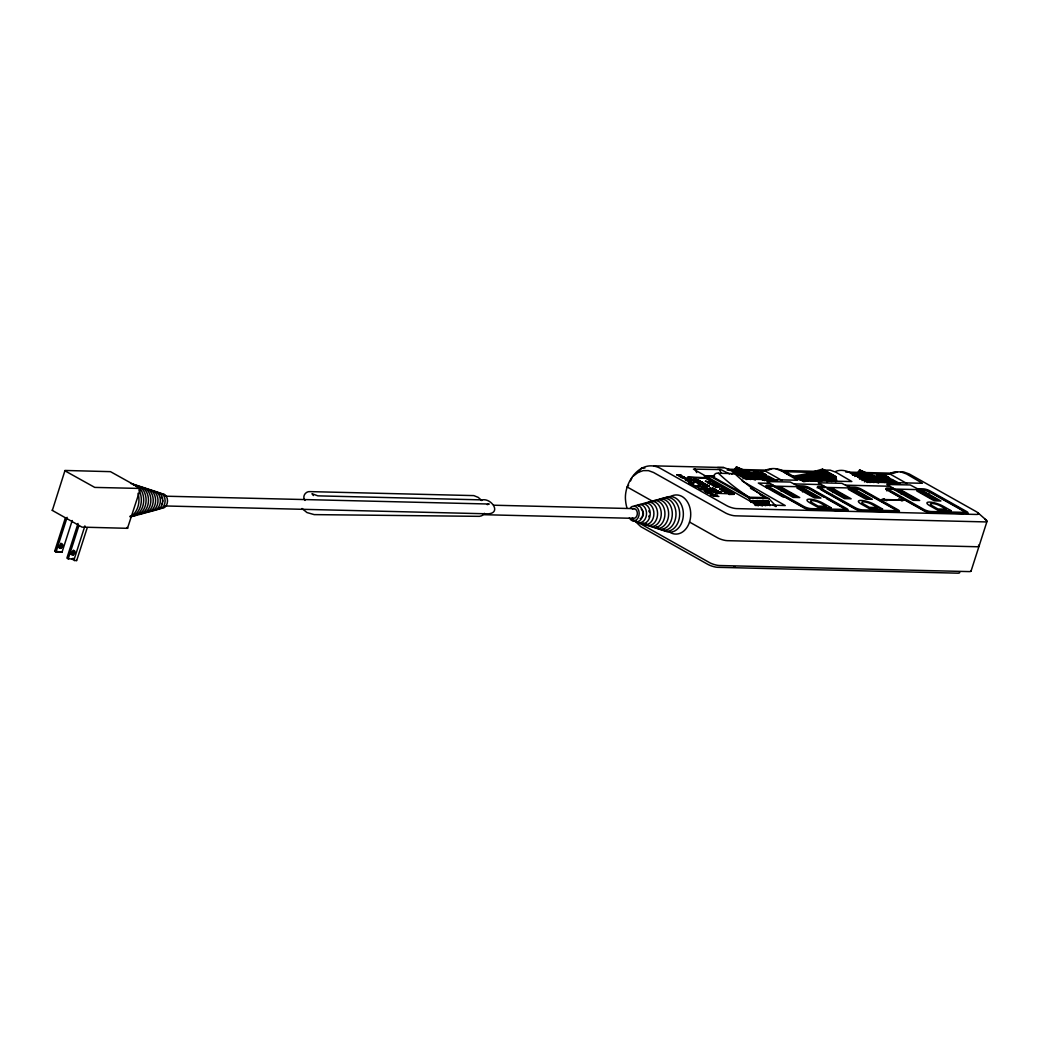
<?xml version="1.0" encoding="UTF-8"?>
<svg xmlns="http://www.w3.org/2000/svg" width="1039" height="1039" viewBox="0 0 1039 1039"><rect width="100%" height="100%" fill="white"/><g stroke="black" fill="none" stroke-linecap="round" stroke-linejoin="round"><path stroke-width="1.5" d="M702.728 483.46C706.923 483.434 701.857 483.239 703.676 483.979M757.989 505.448L755.483 503.421L756.028 502.733A2.156 1.026 38.6 0 0 755.782 502.084L754.314 500.746L753.184 501.305M72.172 559.073L74.587 560.67L76.483 560.385M52.028 510.253L82.003 527.124L127.472 528.319L140.525 488.382L110.472 471.654L65.002 470.459L52.418 510.149M64.704 470.693L94.757 487.408L140.512 488.46M127.758 528.163L127.07 527.435M759.132 501.149L759.834 500.577M705.845 485.2L702.338 482.979L707.286 485.018L703.26 484.46L705.845 485.2L704.533 484.304M723.417 490.447C726.3 493.486 721.586 487.901 724.222 490.421M714.988 486.759L717.897 486.603L715.053 486.538L716.793 487.382M72.211 520.513L62.054 552.125L56.015 551.982L54.677 551.228L65.314 518.097M56.015 551.982L67.132 517.344M78.016 523.461L66.899 558.086L68.236 558.839L74.276 558.995L84.912 525.877M68.236 558.839L78.873 525.721M76.626 560.748L87.263 527.617M697.468 479.758L695.805 480.33L697.455 479.745L693.935 479.005L699.844 480.732L696.779 480.213M696.013 480.187L698.987 480.628L695.883 480.109M699.766 480.966L696.935 480.966L699 480.641M696.701 480.447L698.13 479.771M697.922 481.525L698.922 480.862M702.871 483.356L703.676 484.031L700.507 483.122L703.455 483.706M700.624 483.187L703.676 484.031M701.091 483.148L702.546 483.68M705.364 481.317C707.442 481.564 712.39 484.317 713.988 484.395M705.546 485.849L707.949 485.823M712.312 484.291L707.663 482.603L708.598 482.538M708.247 485.836L709.169 486.005L706.169 485.979M705.416 485.771L708.143 485.434M710.066 482.096L709.053 483.291M712.585 484.655C709.325 482.953 714.611 484.771 711.247 484.629L708.819 482.901M709.118 483.577L709.637 483.304M709.689 488.239L712.299 488.642L710.312 488.486M712.066 489.577L711.066 489.005L711.923 488.94M712.572 488.005L713.715 488.551L712.273 489.577M712.118 489.239C720.053 490.031 710.144 488.94 713.715 488.551M717.209 486.135L714.274 485.07L714.962 484.875L717.131 486.356L713.079 485.382M713.299 490.317C715.442 490.356 721.806 491.863 717.91 492.59C715.637 492.395 722.547 493.252 720.313 492.525L718.04 492.837M714.274 485.07L714.962 484.875M713.975 490.343L716.079 490.148L714.312 488.992L715.936 490.148M712.715 488.966L714.312 488.992M714.988 489.889L715.819 490.616M714.793 491.109L718.936 491.785L714.858 490.876M716.546 485.94L712.442 485.226L714.559 486.265L712.481 484.927L716.546 485.94L714.494 484.927M716.78 487.447L715.235 486.629M716.066 490.655L715.118 489.421L717.092 490.811M718.949 487.109C715.52 485.707 721.495 488.109 715.845 487.018M713.274 490.031L718.741 491.369M717.611 490.824L716.676 490.59M717.845 492.824L719.663 491.876M719.689 489.421C718.884 486.914 726.793 491.746 726.651 491.837M720.326 489.447L722.339 489.603L720.404 489.213M721.04 488.642L723.222 489.616M720.196 492.291L720.91 492.941M720.598 489.317L722.157 488.914M724.027 490.785L725.274 491.785L721.56 490.564L724.988 491.421M721.56 490.564L722.222 490.369M722.534 489.876L721.157 488.849M725.027 492.135C731.833 494.252 719.754 491.954 727.547 492.2M727.781 492.434L728.884 492.967L725.832 492.642M746.82 479.563L747.664 476.927M747.859 479.33L749.794 474.511L764.834 480.628M748.885 479.148L750.301 474.758M749.781 479.369L751.132 475.161M750.678 479.589L751.963 475.576M751.82 479.031L752.807 475.966M752.717 479.278L753.652 476.356M753.6 479.511L754.496 476.745M754.496 479.745L755.34 477.109M757.6 472.174C759.054 472.901 764.821 476.005 762.379 474.862C746.223 467.693 777.159 478.55 759.665 472.875M755.392 479.966L756.184 477.472M763.522 475.122L759.249 472.706L766.366 475.239M759.028 476.641L759.47 475.252M760.717 472.472L762.158 472.628M761.016 472.641L765.133 474.446M759.977 476.667L760.366 475.446M760.938 476.68L761.275 475.628M761.899 476.706L762.184 475.81M762.769 474.953L763.6 474.888M762.86 476.732L763.094 475.992M741.937 470.667L765.639 471.251L766.003 470.122C777.847 464.862 789.095 474.187 798.926 479.537L802.225 480.525L851.837 481.538L835.888 472.226L830.161 470.148L823.966 470.122M765.73 476.797L768.613 476.875L774.691 480.291A244.49 151.72 -60.6 0 1 742.508 470.407A20.754 12.884 -60.6 0 0 738.573 475.33M774.406 487.278L774.769 486.148L766.899 481.551L790.302 482.044L799.251 486.746M785.809 473.381L785.198 472.979L786.783 472.81L787.757 473.966M781.302 491.395L782.211 488.577L796.432 496.564L793.16 496.486L778.951 488.499L782.211 488.577M802.511 491.915L803.42 489.096L817.628 497.084L814.368 497.006L800.16 489.018L803.42 489.096M826.914 481.706L827.719 479.213M827.94 481.538L828.784 478.901M828.966 481.343L829.862 478.576M829.992 481.161L830.927 478.239M831.018 480.966L832.005 477.901M831.797 481.564L833.083 477.55M832.823 481.395L834.174 477.187M833.836 481.226L835.252 476.823M834.733 481.447L835.901 476.602L822.524 469.083L806.459 473.784L792.536 476.394M835.616 481.732L836.46 479.096M832.733 492.655L833.629 489.824L847.85 497.824L844.59 497.746L830.369 489.746L833.629 489.824M852.59 474.68L857.032 475.213M852.889 474.849L853.902 474.901M850.292 489.122L850.655 487.992L841.85 483.317L818.329 482.771L826.174 487.395M854.824 475.096L854.201 474.693L855.785 474.524M870.033 482.564L870.877 479.927M871.072 482.33L873.007 477.511L884.553 482.46M872.098 482.148L873.513 477.745M872.994 482.369L874.344 478.161M873.89 482.59L875.176 478.576M875.033 482.031L876.02 478.966M875.929 482.265L876.864 479.356M876.812 482.512L877.708 479.732M877.708 482.745L878.552 480.109M889.579 478.239L882.462 475.706L885.319 477.576C868.046 469.693 903.359 482.979 880.812 475.174M878.604 482.966L879.397 480.473M885.15 475.914L883.994 475.252L885.773 476.096M884.228 475.641L885.215 475.693M883.189 479.654L883.579 478.447M888.267 477.68L885.228 475.278L888.345 477.446M884.15 479.68L884.488 478.628M885.293 477.953L880.734 475.394M885.111 479.706L885.397 478.81M885.514 478.083L886.735 478.109M885.981 477.953L886.812 477.888M886.072 479.732L886.306 478.992M889.332 478.005L882.384 475.927M866.357 473.706L890.488 474.291L890.852 473.161L894.54 471.849L903.592 471.927L909.32 474.005L976.426 511.746A7.338 1.805 17.8 0 1 976.543 514.448L736.638 508.616A7.338 1.805 17.8 0 1 726.729 505.668L659.622 467.94C640.206 458.485 623.374 483.031 625.595 500.759A26.91 20.04 -88.6 0 0 626.868 507.552M891.826 479.875L888.968 479.46L891.826 479.875L899.125 483.979M894.358 490.2L894.709 489.07L886.851 484.473L910.255 484.966L919.19 489.668M901.242 494.317L902.151 491.499L916.372 499.486L913.099 499.408L898.891 491.421L902.151 491.499M917.164 489.85L917.528 488.72L923.19 488.862A4.961 1.221 17.8 0 1 929.892 490.85L966.997 511.733A4.961 1.221 17.8 0 1 966.673 513.305L930.853 512.435A4.961 1.221 17.8 0 1 924.606 510.694L887.462 489.824A4.961 1.221 17.8 0 1 887.384 487.992L893.046 488.122L892.683 489.252L887.02 489.122A4.961 1.221 17.8 0 0 885.696 489.46M971.049 571.099L986.998 521.409M760.808 505.409L760.587 504.279L760.73 505.486M710.871 483.291L712.247 484.525M702.624 482.525L698.818 481.68L701.312 482.836A4.247 1.039 17.8 0 0 702.234 482.836L702.091 481.992L698.753 481.901M630.556 480.862L631.829 477.979M753.548 472.213L753.431 472.55A3.442 0.844 17.8 0 0 753.626 472.953L756.015 474.303A3.156 0.779 17.8 0 0 757.288 474.719L760.444 474.563A3.377 0.831 17.8 0 0 760.236 474.161L757.873 472.836A3.325 0.818 17.8 0 0 756.574 472.394L753.587 472.355M725.274 491.785L724.027 490.668L726.599 491.746M759.834 500.915C759.314 503.512 764.314 502.655 764.301 505.486M753.431 500.798L754.483 503.188L755.483 502.772M755.548 505.188L751.898 500.668L753.262 500.525M756.587 501.071L758.925 501.902L758.028 500.642L755.301 500.746L758.626 505.551M732.495 471.914L736.417 466.979L751.911 473.252L760.392 474.667M745.872 479.434L749.197 475.148M869.085 482.434L872.409 478.148M484.447 513.331L481.784 515.734L479.434 516.344L314.194 514.617L306.921 512.539L302.05 508.5M633.569 475.914L638.154 472.42L641.699 467.979L644.92 468.057M754.483 503.188L755.288 502.98M755.639 504.863L754.808 503.305L757.938 505.59M755.301 500.746L758.028 500.642M754.808 503.305L756.743 505.564M757.717 503.045C759.314 504.396 754.613 498.798 758.925 501.902M758.275 502.46C761.314 505.058 757.769 502.019 758.73 503.071M758.431 503.149L759.509 503.798L758.457 503.318M759.184 500.928L759.704 500.746A2.351 1.117 38.6 0 1 760.691 500.811L762.171 502.253L760.405 501.149M762.314 501.201C772.003 512.344 756.665 497.889 764.457 500.798L765.366 502.058C765.081 507.019 764.184 501.318 765.938 503.954M758.327 505.538L755.613 503.266M761.704 505.681L760.457 504.447M762.977 505.448A1.442 0.688 38.6 0 1 762.21 505.006L761.275 504.227L762.081 505.175A1.442 0.688 38.6 0 0 762.587 505.512M761.73 500.915L764.457 500.798M768.224 500.902L764.938 500.993L768.224 500.902L769.185 502.577L766.938 501.292L769.652 505.214M764.146 503.201C765.769 504.564 761.184 499.006 765.366 502.058M765.081 500.824C765.977 502.694 766.444 500.136 769.548 505.474M765.964 502.499L765.782 501.395M766.938 501.292L770.159 505.603M766.886 504.603L767.276 505.461L767.016 504.435M628.647 485.174L627.127 486.953L653.115 501.564M754.288 472.226C756.093 475.758 764.34 475.135 755.613 472.316C750.652 472.07 761.067 476.81 759.171 474.07M888.968 479.46L872.448 475.394L859.63 469.979L855.707 474.914A20.754 12.884 -60.6 0 0 854.746 476.485M704.936 484.629L707.208 485.239M712.235 488.694L711.066 489.005M755.158 503.149L755.158 501.915L753.509 500.733M703.559 484.564L705.923 484.966M714.793 486.213L712.988 485.486L714.377 485.356M703.273 484.408L707.247 485.083M765.691 501.343L766.613 501.123M709.455 482.07L707.663 482.603M709.39 482.304L708.65 482.706M487.278 504.642L489.2 504.032L165.344 496.187M723.949 490.889L726.313 491.395L723.365 490.577M702.247 482.291L698.844 481.745M702.065 482.564L699.143 482.031L702.611 482.68M710.793 483.512L713.923 484.616M638.154 472.42L643.219 470.615L648.453 470.628L653.492 472.459L725.832 513.136A7.364 1.805 17.8 0 0 735.313 515.825L985.011 521.903A7.221 1.766 17.8 0 0 984.881 519.201M768.042 470.173L771.743 468.849M835.772 471.355C846.655 467.212 856.292 476.914 865.422 481.161L868.734 482.135L922.424 483.265L906.463 473.94L900.735 471.862M892.891 473.511L897.397 471.914M835.901 476.602L818.238 481.667M717.326 492.265L718.949 491.785M717.261 492.486L718.871 492.005M698.338 481.083L699.844 480.732M697.948 481.174L697.013 480.745M715.105 489.863L716.157 489.914M698.221 481.031L697.078 480.966M760.873 505.318L759.184 504.811M704.533 484.382L706.884 484.862L704.974 484.486M714.806 486.057L713.053 485.265M709.611 476.2L707.611 476.265L709.312 476.356M712.209 476.226L713.053 476.187L709.702 476.407M713.39 476.226L714.053 476.446M706.273 476.356L714.235 476.317L712.247 476.382M709.105 476.485L709.975 476.459M713.728 476.343L714.611 476.33M808.965 473.511L808.952 474.368M704.208 476.135L714.429 476.135M808.719 473.355L807.771 473.641A3.442 0.844 17.8 0 0 807.978 474.057L808.368 474.368M882.968 478.07L880.501 477.719A3.156 0.779 17.8 0 1 879.228 477.291L877.228 476.278M708.494 476.252L710.208 476.278M763.158 501.201L765.224 502.227L764.327 500.967M787.263 474.213L788.432 474.291M717.936 491.213L716.079 491.239M789.25 475.33L789.9 475.33M717.559 467.537L723.754 467.55L729.469 469.628L747.573 479.161L797.575 480.226L781.614 470.901L775.899 468.823M751.898 500.668L753.989 500.629M653.895 465.849L723.754 467.55M728.079 469.199L734.404 469.355M740.716 469.511L766.003 470.122M780.705 470.472L815.524 471.329M845.798 472.057L857.058 472.342M863.5 472.498L890.852 473.161M727.196 470.057L730.43 470.135M809.485 472.057L815.94 472.213M853.045 473.122L857.876 473.239M729.3 470.368L734.041 470.485M783.51 471.68L813.576 472.42M850.266 473.303L858.305 473.498M757.522 472.394L758.314 472.42M883.929 475.472L885.15 475.511M718.378 473.239L734.703 473.641A295.985 220.45 -88.6 0 0 765.496 497.616L749.171 497.226L713.222 477.005A5.961 4.442 -88.6 0 1 718.378 473.239A295.985 220.45 -88.6 0 0 749.171 497.226M758.951 475.732L768.276 476.148L776.938 480.667M882.163 478.732L891.488 479.148L900.138 483.667M764.782 476.771L768.613 476.875M709.105 476.239L710.585 476.278M694.935 479.473L693.935 479.005M705.572 481.096L710.144 482.408M769.743 483.33L758.314 483.044L783.328 497.11M794.225 483.927L821.161 484.577M845.642 485.174L889.696 486.252M689.87 482.135L694.416 482.719L690.364 482.408L692.766 483.239L691.571 483.2L688.273 481.343L689.389 481.862M707.871 482.382L708.936 483.057M797.575 485.797L803.238 485.94A4.961 1.221 17.8 0 1 809.939 487.927L847.045 508.811A4.961 1.221 17.8 0 1 846.72 510.396L810.901 509.526A4.961 1.221 17.8 0 1 804.654 507.785L767.509 486.901A4.961 1.221 17.8 0 1 767.431 485.07L773.094 485.2L772.73 486.33L767.068 486.2A4.961 1.221 17.8 0 0 765.717 486.707M848.98 487.057L854.642 487.187A4.961 1.221 17.8 0 1 861.344 489.187L898.449 510.058A4.961 1.221 17.8 0 1 898.125 511.643L862.305 510.772A4.961 1.221 17.8 0 1 856.058 509.032L818.914 488.148A4.961 1.221 17.8 0 1 818.836 486.317L824.498 486.46L824.135 487.59L818.472 487.447A4.961 1.221 17.8 0 0 817.148 487.798M702.468 483.914L703.39 483.927M800.043 487.005L802.874 487.07A4.961 1.221 17.8 0 1 809.108 488.811M850.032 488.213L854.279 488.317A4.961 1.221 17.8 0 1 856.993 488.759M707.884 485.655L709.04 486.005M708.962 486.226L708.066 485.655M709.91 488.018L710.728 488.447M712.494 488.239L713.65 488.772M711.286 488.785L712.338 489.356M721.949 489.135L720.832 488.434M724.43 490.2L719.637 489.122M724.923 491.655L722.144 490.603M727.313 492.174L728.884 492.967M721.131 492.72L720.3 492.551M729.001 494.486L734.066 494.343L705.845 478.278L688.026 477.421L688.649 478.213M714.52 495.694L711.001 494.72L713.91 495.356M709.91 476.018L749.21 498.123L768.795 498.603L776.25 506.305M762.171 502.253L760.535 500.98A2.351 1.117 38.6 0 0 759.717 500.759M761.847 502.408L760.938 500.837M815.589 509.876L842.941 510.539A5.104 1.247 17.8 0 0 844.162 509.63M891.137 511.708L862.162 511.006A5.325 1.312 17.8 0 1 860.526 510.811M933.918 512.747L930.697 512.669A5.325 1.312 17.8 0 1 924.009 510.811M943.581 512.98L962.893 513.461A5.104 1.247 17.8 0 0 963.608 512.084M493.616 505.214L634.245 508.642M165.227 505.967L488.447 513.837C501.538 512.747 491.356 498.071 482.278 499.889L317.869 495.85L311.986 493.707L313.388 495.551M482.953 514.682L633.18 518.331M54.677 551.228L62.054 552.125M787.004 474.057L788.172 474.083M717.988 492.369L720.495 492.46M717.754 492.668L720.43 492.798M882.371 477.914L878.293 476.563M831.174 510.019L837.252 510.617M721.78 490.421L725.3 491.486M760.301 500.902L759.964 501.694L761.34 502.72M759.938 501.032L760.899 501.136M716.144 490.434L717.157 490.577M715.884 490.395L714.04 490.109M767.535 501.136L769.107 502.408M697.39 479.966L694.533 479.524M716.001 491.46L719.482 492.031M878.384 475.33L879.708 475.628A3.325 0.818 17.8 0 1 881.007 476.057L881.786 476.382M765.756 476.459L757.353 474.758M722.599 489.655L723.664 489.863M722.339 489.603L720.404 489.226M878.423 475.472L881.293 476.459M712.78 488.746L714.65 489.174M717.378 494.019L702.741 486.135M855.785 474.758L856.811 475.2M786.783 473.057L787.796 473.485M631.53 520.266L634.309 521.136M759.171 472.927L764.678 474.771M756.626 472.862L757.379 473.148M753.782 501.045L755.366 502.785M758.574 473.394L757.795 473.057A3.442 0.844 17.8 0 0 756.886 472.745M694 479.239L698.182 480.07M714.793 485.239L715.585 485.642M761.21 502.889L763.704 505.357M761.795 503.408L759.314 501.24M728.82 492.746L725.131 492.473M754.184 500.915L755.652 502.253A2.156 1.026 38.6 0 1 755.898 502.902M852.097 474.446L853.331 475.122M709.559 483.525L712.611 484.343M882.449 475.706L886.059 477.719M759.236 472.706L762.847 474.719M890.488 474.291L906.891 483.512M885.838 475.862L889.657 478.018M859.63 469.979L873.007 477.511M923.502 510.539L890.488 491.979A5.104 1.247 17.8 0 1 889.41 491.226M861.474 490.135L894.644 508.785A5.104 1.247 17.8 0 1 894.709 510.656L862.526 509.876A5.325 1.312 17.8 0 1 855.331 507.746L822.317 489.174A5.104 1.247 17.8 0 1 822.252 487.304L854.59 488.096A5.104 1.247 17.8 0 1 861.487 490.135M860.98 490.304L898.086 511.188A4.961 1.221 17.8 0 1 898.722 511.669M809.576 489.057L823.719 497.019M826.55 498.603L846.681 509.941A4.961 1.221 17.8 0 1 847.525 510.63M765.639 471.251L782.042 480.473M762.626 472.875L766.444 475.018M761.938 472.914L765.055 474.68M736.417 466.979L749.794 474.511M770.548 489.057L803.563 507.616A5.325 1.312 17.8 0 0 809.706 509.655M729.664 473.953L720.702 469.563L693.442 469.134L755.95 504.473L785.25 505.564L742.197 481.005M750.548 488.343L768.795 498.603M759.964 494.512L765.496 497.616M773.172 505.071L775.938 506.629M714.884 485.096L717.131 486.356M717.546 486.59L718.871 487.33M721.001 489.122L722.274 489.824M716.962 490.642L718.663 491.603M690.065 479.005L699.922 484.551M689.519 522.046L717.858 537.981A7.364 1.805 17.8 0 0 727.339 540.67L977.037 546.748A7.221 1.766 17.8 0 0 978.491 545.124M637.543 522.136L709.884 562.813A7.364 1.805 17.8 0 0 719.352 565.515L969.062 571.593A7.221 1.766 17.8 0 0 971.023 570.593M72.938 558.242L74.276 558.995M691.403 484.2L689.584 483.732L693.052 484.551L689.234 483.525L693.26 484.668L688.584 483.291L691.506 483.551L691.26 484.2M762.444 503.473L764.159 505.383M882.462 476.849C870.474 472.174 882.942 479.213 883.371 477.382M759.249 473.732L760.158 474.381A3.377 0.831 17.8 0 1 760.366 474.797M755.041 503.486L757.327 505.422M977.972 512.824L986.466 520.279M481.771 500.551L478.226 497.382L473.823 495.603L310.18 491.616C305.531 490.992 301.829 496.694 304.998 500.447M633.465 519.63L640.764 526.643L707.871 564.385A7.338 1.805 17.8 0 0 717.793 567.32L957.698 573.164A7.338 1.805 17.8 0 0 959.192 572.996L959.465 572.84A7.338 1.805 17.8 0 0 959.426 571.853M768.094 501.058L769.185 502.577M761.275 504.227L762.366 505.759M757.899 500.811L758.795 502.071M764.275 503.032L763.094 501.24M757.847 502.876L756.652 500.98M766.47 501.292L769.328 505.435M764.938 502.616L765.99 504.123M764.483 503.318L765.86 505.694M758.054 503.162L759.054 504.98M753.652 501.642L754.613 503.019M755.522 505.538L752.483 500.967M755.885 501.045L758.925 505.149M719.404 469.511L721.183 473.174M694.922 468.914L696.714 472.576M763.665 505.201L759.275 500.98M749.21 498.123L751.028 502.46M822.524 469.083L822.875 470.42M836.096 477.265L836.629 481.564M711.118 476.356L709.611 476.446M857.617 488.94A4.961 1.221 17.8 0 1 859.993 489.811M766.73 487.785A4.961 1.221 17.8 0 1 766.379 487.538M887.098 490.94A4.961 1.221 17.8 0 1 886.683 490.694M967.608 513.76A4.961 1.221 17.8 0 0 966.634 512.863L929.528 491.979A4.961 1.221 17.8 0 0 924.346 490.161M929.165 492.668A5.104 1.247 17.8 0 1 929.658 492.928M889.202 491.005A5.104 1.247 17.8 0 1 890.007 490.109M770.12 488.798A5.104 1.247 17.8 0 1 769.431 487.304M895.073 510.422A5.104 1.247 17.8 0 1 895.111 511.746M859.902 510.681A5.325 1.312 17.8 0 1 854.967 508.876L821.953 490.304A5.104 1.247 17.8 0 1 821.524 490.057M821.174 489.798A5.104 1.247 17.8 0 1 821.472 488.434M731.612 474.226A5.961 4.442 -88.6 0 1 734.703 473.641M769.821 477.55A244.49 151.72 -60.6 0 1 737.638 467.667A20.754 12.884 -60.6 0 0 733.703 472.589M771.042 478.239A244.49 151.72 -60.6 0 1 738.859 468.355A20.754 12.884 -60.6 0 0 734.924 473.277M772.263 478.927A244.49 151.72 -60.6 0 1 740.067 469.031A20.754 12.884 -60.6 0 0 736.144 473.966M773.471 479.602A244.49 151.72 -60.6 0 1 741.288 469.719A20.754 12.884 -60.6 0 0 737.352 474.641M764.068 480.096A244.49 151.72 -60.6 0 1 748.587 473.823A20.754 12.884 -60.6 0 0 744.651 478.745M765.561 480.2A244.49 151.72 -60.6 0 1 747.366 473.135A20.754 12.884 -60.6 0 0 742.95 478.849M767.081 480.226A244.49 151.72 -60.6 0 1 746.158 472.459A20.754 12.884 -60.6 0 0 742.223 477.382M768.639 480.187A244.49 151.72 -60.6 0 1 744.937 471.771A20.754 12.884 -60.6 0 0 741.002 476.693M773.055 480.563A244.49 151.72 -60.6 0 1 743.716 471.083A20.754 12.884 -60.6 0 0 739.781 476.018M893.033 480.55A244.49 151.72 -60.6 0 1 860.85 470.667A20.754 12.884 -60.6 0 0 856.422 476.369M894.254 481.239A244.49 151.72 -60.6 0 1 862.071 471.355A20.754 12.884 -60.6 0 0 857.643 477.057M895.475 481.927A244.49 151.72 -60.6 0 1 863.279 472.031A20.754 12.884 -60.6 0 0 858.863 477.745M896.683 482.603A244.49 151.72 -60.6 0 1 864.5 472.719A20.754 12.884 -60.6 0 0 859.604 479.213M897.904 483.291A244.49 151.72 -60.6 0 1 865.721 473.407A20.754 12.884 -60.6 0 0 861.292 479.109M884.618 482.226A244.49 151.72 -60.6 0 1 871.799 476.823A20.754 12.884 -60.6 0 0 867.37 482.525M888.774 483.2A244.49 151.72 -60.6 0 1 870.578 476.135A20.754 12.884 -60.6 0 0 866.162 481.849M890.293 483.226A244.49 151.72 -60.6 0 1 869.37 475.459A20.754 12.884 -60.6 0 0 864.474 481.953M894.644 483.745A244.49 151.72 -60.6 0 1 868.149 474.771A20.754 12.884 -60.6 0 0 863.721 480.473M896.254 483.551A244.49 151.72 -60.6 0 1 866.929 474.083A20.754 12.884 -60.6 0 0 862.045 480.589M815.433 481.343A244.49 151.72 -60.6 0 0 834.681 475.927A20.754 12.884 -60.6 0 1 835.031 477.252M795.043 476.901A244.49 151.72 -60.6 0 0 823.732 469.771A20.754 12.884 -60.6 0 1 824.096 471.109M796.264 477.589A244.49 151.72 -60.6 0 0 824.953 470.446A20.754 12.884 -60.6 0 1 825.148 471.109M797.471 478.278A244.49 151.72 -60.6 0 0 826.174 471.135A20.754 12.884 -60.6 0 1 826.524 472.472M798.692 478.953A244.49 151.72 -60.6 0 0 827.382 471.823A20.754 12.884 -60.6 0 1 827.745 473.161M799.913 479.641A244.49 151.72 -60.6 0 0 828.603 472.498A20.754 12.884 -60.6 0 1 828.797 473.161M801.121 480.33A244.49 151.72 -60.6 0 0 829.81 473.187A20.754 12.884 -60.6 0 1 830.174 474.524M802.342 481.005A244.49 151.72 -60.6 0 0 831.031 473.875A20.754 12.884 -60.6 0 1 831.226 474.524M803.563 481.693A244.49 151.72 -60.6 0 0 832.252 474.55A20.754 12.884 -60.6 0 1 832.447 475.213M811.056 481.304A244.49 151.72 -60.6 0 0 833.46 475.239A20.754 12.884 -60.6 0 1 833.823 476.576M757.353 474.498A3.156 0.779 17.8 0 1 756.08 474.07L753.704 472.732A3.442 0.844 17.8 0 1 753.496 472.329M735.17 566.813A3.052 0.753 17.8 0 1 734.041 566.736M670.791 496.421A19.572 14.572 -88.6 0 1 690.727 514.552A19.572 14.572 -88.6 0 1 670.337 532.578M632.374 508.967A4.896 3.649 -88.6 0 1 637.362 513.5A4.896 3.649 -88.6 0 1 632.257 518.006M630.452 507.655A7.338 5.468 -88.6 0 1 638.102 509.032A7.338 5.468 -88.6 0 1 636.972 519.318A7.338 5.468 -88.6 0 1 629.322 517.942M665.207 497.889A17.819 13.273 -88.6 0 1 683.285 515.954A17.819 13.273 -88.6 0 1 662.765 529.383M662.414 498.629A16.949 12.624 -88.6 0 1 679.675 514.331A16.949 12.624 -88.6 0 1 662.025 529.942M659.622 499.356A16.079 11.974 -88.6 0 1 675.87 516.357A16.079 11.974 -88.6 0 1 656.57 526.955M656.83 500.097A15.208 11.325 -88.6 0 1 672.311 514.175A15.208 11.325 -88.6 0 1 656.479 528.189M654.038 500.824A14.325 10.676 -88.6 0 1 668.635 514.097A14.325 10.676 -88.6 0 1 653.713 527.305M651.245 501.564A13.455 10.026 -88.6 0 1 664.947 514.032A13.455 10.026 -88.6 0 1 650.933 526.422M648.453 502.292A12.585 9.377 -88.6 0 1 661.168 515.591A12.585 9.377 -88.6 0 1 646.063 523.89M645.661 503.032A11.715 8.715 -88.6 0 1 657.492 515.409A11.715 8.715 -88.6 0 1 643.44 523.124M642.868 503.759A10.832 8.065 -88.6 0 1 653.908 513.798A10.832 8.065 -88.6 0 1 642.622 523.786M638.388 505.798A9.961 7.416 -88.6 0 1 650.18 512.422A9.961 7.416 -88.6 0 1 639.855 522.903M637.284 505.227A9.091 6.766 -88.6 0 1 646.466 514.837A9.091 6.766 -88.6 0 1 635.569 520.825M634.491 505.967A8.208 6.117 -88.6 0 1 642.79 514.643A8.208 6.117 -88.6 0 1 632.933 520.058M641.219 509.11A4.896 3.649 -88.6 0 1 641.946 517.526M641.115 518.162A4.896 3.649 -88.6 0 1 640.193 518.487M648.765 510.811A4.896 3.649 -88.6 0 1 649.219 511.915M649.18 515.656A4.896 3.649 -88.6 0 1 648.687 516.76M160.045 494.213A7.338 5.468 -88.6 0 1 167.526 501.019A7.338 5.468 -88.6 0 1 159.876 507.772M158.318 492.785A8.208 6.117 -88.6 0 1 165.136 500.941A8.208 6.117 -88.6 0 1 158.123 509.071M155.214 491.837A9.091 6.766 -88.6 0 1 162.759 500.876A9.091 6.766 -88.6 0 1 154.993 509.863M152.11 490.902A9.961 7.416 -88.6 0 1 160.383 500.798A9.961 7.416 -88.6 0 1 151.876 510.656M151.11 489.966A10.832 8.065 -88.6 0 1 157.915 502.136A10.832 8.065 -88.6 0 1 148.746 511.448M148.174 489.031A11.715 8.715 -88.6 0 1 155.525 502.175A11.715 8.715 -88.6 0 1 145.616 512.24M145.239 488.083A12.585 9.377 -88.6 0 1 153.136 502.227A12.585 9.377 -88.6 0 1 142.499 513.032M142.304 487.148A13.455 10.026 -88.6 0 1 150.759 502.266A13.455 10.026 -88.6 0 1 139.369 513.824M139.369 486.213A14.325 10.676 -88.6 0 1 148.486 500.434A14.325 10.676 -88.6 0 1 139.031 514.617M133.486 485.265A15.208 11.325 -88.6 0 1 146.096 500.369A15.208 11.325 -88.6 0 1 133.109 515.409M133.499 484.33A16.079 11.974 -88.6 0 1 139.187 487.525M139.979 488.434A16.079 11.974 -88.6 0 1 142.512 507.084A16.079 11.974 -88.6 0 1 129.992 516.201M130.563 483.395A16.949 12.624 -88.6 0 1 136.564 486.759M138.862 489.901A16.949 12.624 -88.6 0 1 130.161 516.993M138.031 493.33A17.819 13.273 -88.6 0 1 130.563 516.591M161.292 497.045A4.896 3.649 -88.6 0 1 162.409 499.058M162.642 500.291A4.896 3.649 -88.6 0 1 162.629 501.577M162.37 502.811A4.896 3.649 -88.6 0 1 161.876 503.915M60.82 543.176A2.442 1.52 -60.6 0 1 61.08 545.969A2.442 1.52 -60.6 0 1 58.574 547.514M73.379 550.202A2.442 1.52 -60.6 0 1 73.224 552.8A2.442 1.52 -60.6 0 1 71.081 554.332M697.792 486.629C687.727 482.628 700.857 490.174 697.883 485.655C708.858 490.2 694.844 482.291 697.792 486.629M702.442 489.239C692.351 485.148 705.403 492.915 702.65 488.187C713.39 493.07 699.52 484.732 702.442 489.239M712.416 494.148C715.351 495.902 705.65 492.434 713.001 496.019L718.871 496.486L712.416 494.148M704.923 491.083C710.689 496.46 714.715 490.096 704.923 491.083M681.974 477.485L686.506 478.641L684.324 477.317L687.156 478.81A2.805 0.688 17.8 0 1 686.948 479.122L680.896 477.226L682.052 477.421M688.117 477.031L716.611 493.278L734.196 493.967L705.702 477.719L688.169 476.966M685.792 479.706L690.584 480.68L687.623 479.486L688.74 479.524C695.688 481.784 686.078 481.615 685.078 479.55L685.792 479.706M883.657 477.563L880.565 477.498A3.156 0.779 17.8 0 1 879.293 477.07L876.916 475.732A3.442 0.844 17.8 0 1 876.708 475.317L879.786 475.394A3.442 0.844 17.8 0 1 881.059 475.823L883.436 477.161A3.377 0.831 17.8 0 1 883.657 477.563M713.325 494.499L714.832 495.694L717.287 495.772L713.325 494.499M883.708 498.72L881.708 499.564L887.059 500.603L885.553 499.759L900.384 500.11L901.891 500.954L903.891 500.11L898.54 499.084L900.047 499.928L885.215 499.564L883.708 498.72M704.65 490.369L704.221 490.499A4 0.974 17.8 0 0 704.026 490.863L707.806 492.98A4.13 1.013 17.8 0 0 709.338 493.382L712.144 493.447A3.779 0.922 17.8 0 0 712.351 493.096L708.52 490.953A4.052 1 17.8 0 0 706.988 490.564L704.65 490.369M676.714 474.745L681.22 476.42L679.051 476.161L680.324 476.875L684.182 476.966L679.415 475.291L681.675 475.55L680.402 474.836L676.714 474.745M803.173 486.836L770.834 486.057A5.104 1.247 17.8 0 0 770.899 487.927L803.926 506.487A5.325 1.312 17.8 0 0 811.121 508.616L843.304 509.409A5.104 1.247 17.8 0 0 843.239 507.526L810.069 488.875A5.104 1.247 17.8 0 0 803.173 486.836M923.126 489.759L890.787 488.966A5.104 1.247 17.8 0 0 890.852 490.85L923.866 509.409A5.325 1.312 17.8 0 0 931.061 511.539L963.257 512.331A5.104 1.247 17.8 0 0 963.179 510.448L930.009 491.798A5.104 1.247 17.8 0 0 923.126 489.759M782.172 487.681L775.652 487.512L793.199 497.395L799.731 497.551L782.172 487.681M803.381 488.187L796.913 488.031L814.472 497.915L820.94 498.071L803.381 488.187M833.59 488.927L827.07 488.772L844.629 498.642L851.149 498.798L833.59 488.927M854.785 489.447L848.266 489.291L865.825 499.162L872.344 499.317L854.785 489.447M902.112 490.603L895.579 490.434L913.138 500.317L919.671 500.473L902.112 490.603M923.32 491.109L916.801 490.953L934.36 500.824L940.879 500.993L923.32 491.109M854.837 490.343L851.564 490.265L865.786 498.265L869.046 498.343L854.837 490.343M923.372 492.018L920.099 491.941L934.321 499.928L937.581 500.006L923.372 492.018M826.213 506.292L818.044 506.097L812.199 502.798A6.117 1.507 17.8 0 1 812.095 500.551A6.117 1.507 17.8 0 1 820.355 503.006L826.213 506.292M877.617 507.564L869.461 507.37L863.604 504.071A6.117 1.507 17.8 0 1 863.5 501.824A6.117 1.507 17.8 0 1 871.76 504.279L877.617 507.564M946.152 509.214L937.983 509.006L932.139 505.72A6.117 1.507 17.8 0 1 932.035 503.473A6.117 1.507 17.8 0 1 940.295 505.915L946.152 509.214M831.148 507.759L818.109 507.448L809.745 502.746A9.78 2.403 17.8 0 1 809.589 499.149A9.78 2.403 17.8 0 1 822.784 503.058L831.148 507.759M882.566 509.032L869.513 508.72L861.162 504.019A9.78 2.403 17.8 0 1 860.993 500.408A9.78 2.403 17.8 0 1 874.202 504.331L882.566 509.032M951.088 510.681L938.048 510.357L929.684 505.655A9.78 2.403 17.8 0 1 929.528 502.058A9.78 2.403 17.8 0 1 942.737 505.98L951.088 510.681M61.223 548.072A2.442 1.52 -60.6 0 0 62.47 544.163A2.442 1.52 -60.6 0 0 59.392 546.059A2.442 1.52 -60.6 0 0 61.223 548.072M73.327 554.865A2.442 1.52 -60.6 0 0 74.717 550.956A2.442 1.52 -60.6 0 0 71.626 552.696A2.442 1.52 -60.6 0 0 73.327 554.865M689.415 484.083A2.688 0.662 17.8 0 0 693.481 484.823A2.688 0.662 17.8 0 0 689.87 483.031A2.688 0.662 17.8 0 0 689.415 484.083"/></g></svg>
